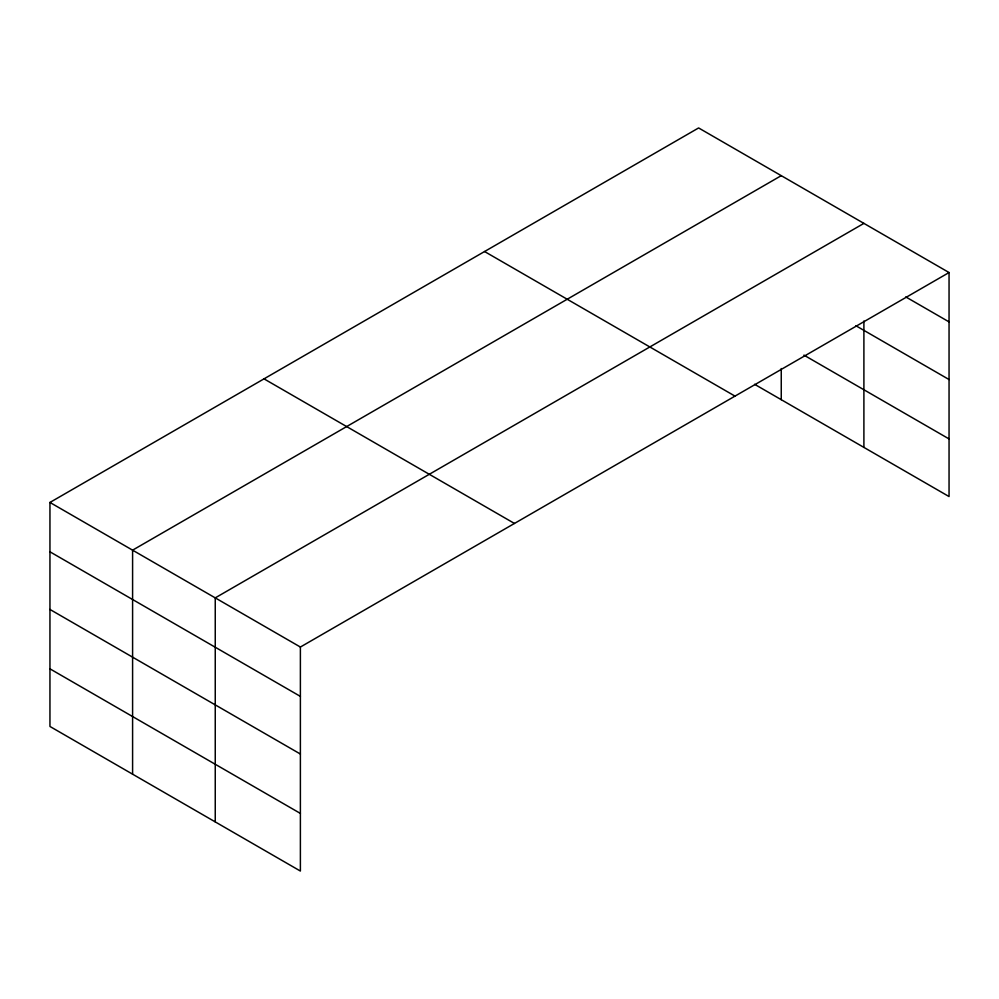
<?xml version="1.0" encoding="UTF-8"?>
<svg xmlns="http://www.w3.org/2000/svg" width="999" height="999" viewBox="0 0 999 999"><rect width="100%" height="100%" fill="white"/><g stroke="black" fill="none" stroke-linecap="round" stroke-linejoin="round"><path stroke-width="1.5" d="M949.05 272.54L698.613 127.947L49.95 502.447L49.95 726.46L300.387 871.053L300.387 647.04L949.05 272.54L949.05 496.553L754.595 384.29M781.255 175.662L132.592 550.162L132.592 774.175M863.898 223.376L215.247 597.877L215.247 821.89M905.793 296.928L949.05 321.89M855.906 325.749L949.05 379.533M803.92 355.12L949.05 438.923M484.552 251.523L734.989 396.116M264.011 378.858L514.448 523.451M49.95 502.447L300.387 647.04M49.95 551.798L300.387 696.39M49.95 609.44L300.387 754.033M49.95 668.831L300.387 813.423M863.898 321.029L863.898 447.402M781.255 368.531L781.255 399.675"/></g></svg>
